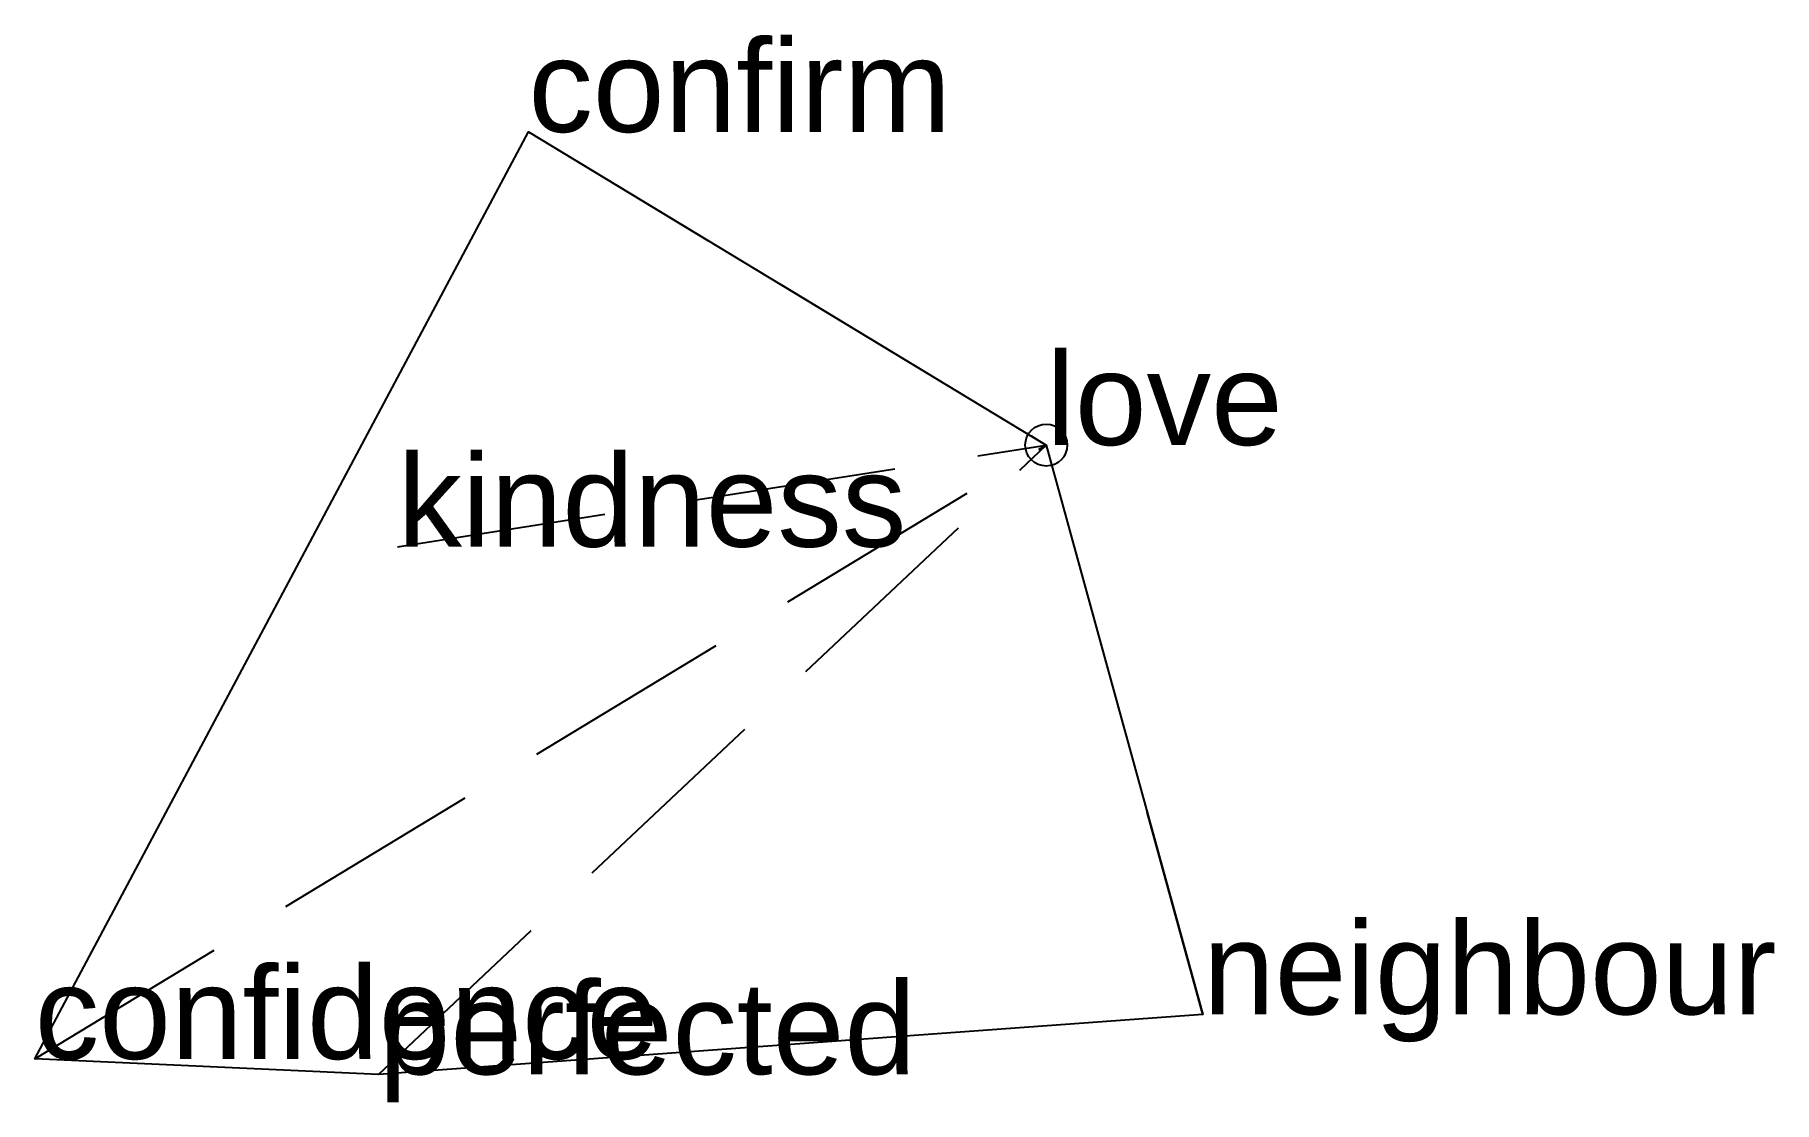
# Model space of a CAD drawing. Extents: x -1.21 to 0.87, y -0.78 to 0.49.
import ezdxf

# ---------------------------------------------------------------- set-up
doc = ezdxf.new("R2010")
doc.units = 0
doc.linetypes.add('DASHED2', pattern=[0.3, 0.25, -0.05])
doc.layers.add('TEXT', color=1, linetype='CONTINUOUS')
doc.styles.get("Standard").update_dxf_attribs({"font": 'arial.ttf'})

msp = doc.modelspace()

# ---------------------------------------------------------------- linework, layer by layer
at = {"linetype": 'DASHED2'}
for p in [(-0.6173, 0.3731), (-1.2058, -0.7317), (-0.7959, -0.75), (-0.7733, -0.1212), (0, 0), (0.1868, -0.6785)]:
    msp.add_line(p, (0, 0), dxfattribs=at)
msp.add_circle((0, 0), 0.025)
at = {"layer": 'OUTLINE', "linetype": 'CONTINUOUS'}
msp.add_polyline3d([(-0.7959, -0.75, 0), (-1.2058, -0.7317, 0), (-0.6173, 0.3731, 0), (0, 0, 0), (0.1868, -0.6785, 0), (-0.7959, -0.75, 0)], close=True, dxfattribs=at)

# ---------------------------------------------------------------- texts
at = {"layer": 'TEXT'}
for s, p in [('confirm', (-0.6173, 0.3731)), ('love', (0, 0)), ('kindness', (-0.7733, -0.1212)), ('neighbour', (0.1868, -0.6785)), ('confidence', (-1.2058, -0.7317)), ('perfected', (-0.7959, -0.75))]:
    msp.add_text(s, height=0.11, dxfattribs=at).set_placement(p)

doc.saveas('drawing.dxf')
